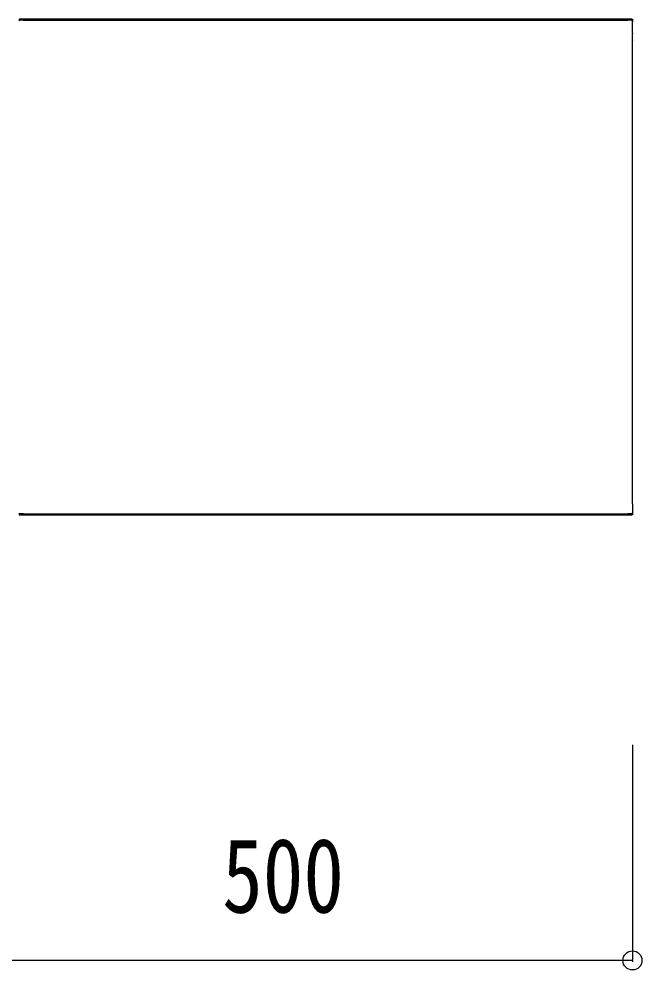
# Model space of a CAD drawing. Units: millimetres, scale not verified. Extents: x -4205 to 4205, y -2970 to 2970.
# Drawn here: x -359 to 131, y -1073 to -325 of the extents above; entities that cross this region are included whole.
import ezdxf
from ezdxf.enums import TextEntityAlignment as Align

# ---------------------------------------------------------------- set-up
doc = ezdxf.new("R2010")
doc.units = ezdxf.units.MM
doc.header["$LTSCALE"] = 16
doc.layers.add('0-3_YKK_13', color=4, linetype='Continuous')
doc.layers.add('0-4_YKK_D', color=6, linetype='Continuous')
doc.styles.add('ＭＳ ゴシック', font='')
doc.styles.get('ＭＳ ゴシック').set_extended_font_data('MS Gothic')

msp = doc.modelspace()

# ---------------------------------------------------------------- linework, layer by layer
at = {"layer": '0-3_YKK_13'}
for p, q in [((-358.43, -326), (-358.63, -326)), ((-358.43, -325), (-358.43, -325.8)), ((-356.43, -325), (-358.43, -325)), ((-358.43, -325.8), (-357.83, -325.8)), ((-358.43, -326), (-358.43, -325.8)), ((-355.13, -325.8), (-357.83, -325.8)), ((121.47, -325), (-356.43, -325)), ((-355.13, -325.8), (-354.63, -325.8)), ((-354.63, -325.8), (-353.63, -325.8)), ((119.67, -325.8), (120.17, -325.8)), ((122.87, -325.8), (120.17, -325.8)), ((122.87, -325.8), (123.47, -325.8)), ((123.47, -325.8), (123.47, -326)), ((123.47, -326), (123.67, -326)), ((123.67, -325), (123.67, -326.6)), ((123.67, -336.1), (123.67, -326.6)), ((123.67, -336.1), (123.67, -336.6)), ((123.67, -336.7), (123.67, -336.6)), ((123.67, -705.8), (123.67, -336.7)), ((123.67, -705.8), (123.67, -705.9)), ((123.67, -706.4), (123.67, -705.9)), ((123.67, -706.4), (123.67, -713.4)), ((-358.63, -714), (-358.43, -714)), ((-358.43, -714), (-358.43, -714.2)), ((-358.43, -714.2), (-358.43, -715)), ((-357.83, -714.2), (-358.43, -714.2)), ((-358.43, -715), (-356.43, -715)), ((-355.13, -714.2), (-357.83, -714.2)), ((-356.43, -715), (121.47, -715)), ((-355.13, -714.2), (-354.63, -714.2)), ((-354.63, -714.2), (-353.63, -714.2)), ((119.67, -714.2), (120.17, -714.2)), ((122.87, -714.2), (120.17, -714.2)), ((121.47, -715), (123.47, -715)), ((123.47, -714.2), (123.47, -714)), ((123.67, -714), (123.47, -714)), ((123.67, -713.4), (123.67, -715))]:
    msp.add_line(p, q, dxfattribs=at)
for points in [[(-353.63, -325.8), (118.67, -325.8), (119.67, -325.8)], [(123.47, -325.8), (123.47, -325), (121.47, -325)], [(-353.63, -714.2), (118.67, -714.2), (119.67, -714.2)], [(123.47, -715), (123.47, -714.2), (122.87, -714.2)]]:
    msp.add_lwpolyline(points, dxfattribs=at)
for centre, radius, start, end in [((-357.83, -326.6), 0.8, 90, 180), ((122.87, -326.6), 0.8, 0, 90), ((123.77, -327.1), 0.1, 90, 180), ((123.77, -333.9), 0.1, 180, 270), ((123.77, -342.1), 0.1, 90, 180), ((123.77, -348.9), 0.1, 180, 270), ((-357.83, -713.4), 0.8, 180, 270), ((122.87, -713.4), 0.8, 270, 0)]:
    msp.add_arc(centre, radius, start, end, dxfattribs=at)
at = {"layer": '0-4_YKK_D'}
for p, q in [((123.67, -895.85), (123.67, -1066.5)), ((123.67, -1065.5), (-376.33, -1065.5))]:
    msp.add_line(p, q, dxfattribs=at)
msp.add_circle((123.67, -1065.5), 7.5, dxfattribs=at)

# ---------------------------------------------------------------- texts
at = {"layer": '0-4_YKK_D', "style": 'ＭＳ ゴシック', "width": 0.8}
msp.add_text('500', height=58.65, dxfattribs=at).set_placement((-198.86, -1045.5), align=Align.BOTTOM_LEFT)

doc.saveas('drawing.dxf')
